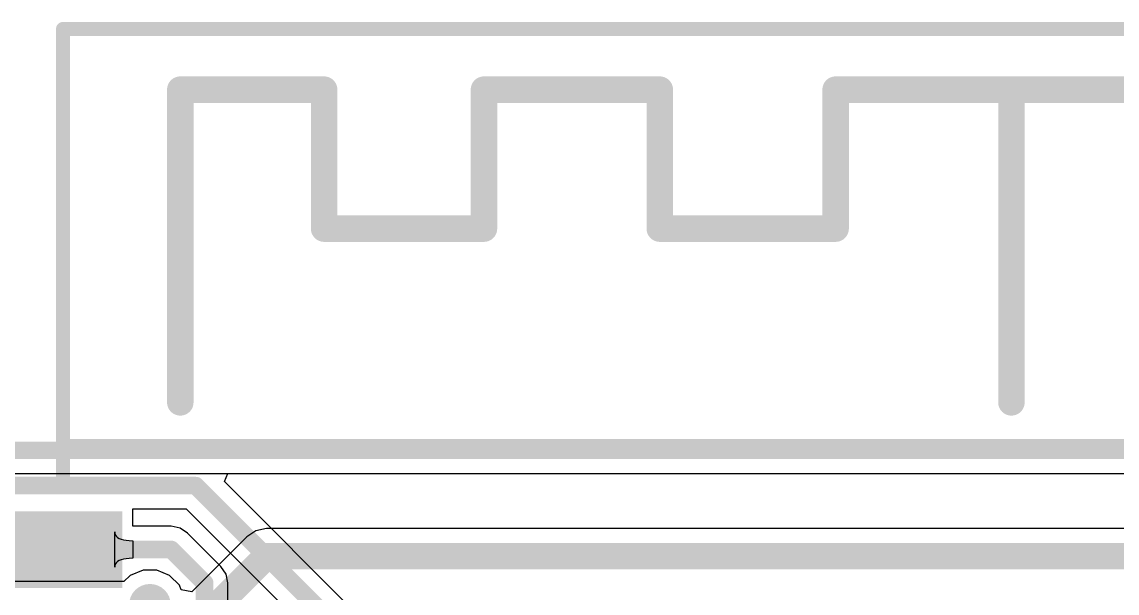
# Model space of a CAD drawing. Header units: inches. Extents: x 1.37 to 4.6, y 1.74 to 5.29.
# Drawn here: x 2.791 to 3.412, y 4.964 to 5.288 of the extents above; entities that cross this region are included whole.
import ezdxf

# ---------------------------------------------------------------- set-up
doc = ezdxf.new("R2010")
doc.units = ezdxf.units.IN
doc.header["$MEASUREMENT"] = 0
for name, color, linetype in [('BottomLayer', 5, 'Continuous'), ('KeepOutLayer', 6, 'Continuous'), ('TopLayer', 1, 'Continuous'), ('TopOverlay', 2, 'Continuous'), ('TopPaste', 8, 'Continuous'), ('TopSolder', 216, 'Continuous')]:
    doc.layers.add(name, color=color, linetype=linetype)

# ---------------------------------------------------------------- blocks, each defined once
blk = doc.blocks.new('ESP32_WROOM_26')
at = {"layer": 'TopLayer'}
blk.add_hatch(color=1, dxfattribs=at).paths.add_polyline_path([(0.02953, 0.69134), (-0.02953, 0.69134), (-0.02953, 0.72677), (0.02953, 0.72677)])
at = {"layer": 'TopPaste'}
blk.add_hatch(color=8, dxfattribs=at).paths.add_polyline_path([(0.02953, 0.69134), (-0.02953, 0.69134), (-0.02953, 0.72677), (0.02953, 0.72677)])
at = {"layer": 'TopSolder'}
blk.add_hatch(color=216, dxfattribs=at).paths.add_polyline_path([(0.03353, 0.68734), (-0.03353, 0.68734), (-0.03353, 0.73077), (0.03353, 0.73077)])
at = {"layer": 'TopOverlay'}
for points, const_width in [([(0, 1.00394), (0.7063, 1.00394)], 0.008), ([(0, 0.76772), (0, 1.00394)], 0.008), ([(0.06639, 0.7924), (0.06639, 0.96957)], 0.015), ([(0.06639, 0.96957), (0.14788, 0.96957)], 0.015), ([(0.14788, 0.89083), (0.14788, 0.96957)], 0.015), ([(0.23843, 0.96957), (0.33804, 0.96957)], 0.015), ([(0.23843, 0.89083), (0.23843, 0.96957)], 0.015), ([(0.33804, 0.89083), (0.33804, 0.96957)], 0.015), ([(0.43765, 0.96957), (0.53725, 0.96957)], 0.015), ([(0.43765, 0.89083), (0.43765, 0.96957)], 0.015), ([(0.53725, 0.7924), (0.53725, 0.96957)], 0.015), ([(0.53725, 0.96957), (0.63686, 0.96957)], 0.015), ([(0.14788, 0.89083), (0.23843, 0.89083)], 0.015), ([(0.33804, 0.89083), (0.43765, 0.89083)], 0.015), ([(0, 0.74803), (0, 0.76772)], 0.008), ([(0, 0.76772), (0.7063, 0.76772)], 0.008)]:
    blk.add_lwpolyline(points, dxfattribs=dict(at, const_width=const_width))
for points, const_width in [([(-0.002, 1.00394, 1), (0.002, 1.00394, 1)], 0.004), ([(-0.002, 1.00394, 1), (0.002, 1.00394, 1)], 0.004), ([(0.06264, 0.96957, 1), (0.07014, 0.96957, 1)], 0.0075), ([(0.06264, 0.96957, 1), (0.07014, 0.96957, 1)], 0.0075), ([(0.14413, 0.96957, 1), (0.15163, 0.96957, 1)], 0.0075), ([(0.14413, 0.96957, 1), (0.15163, 0.96957, 1)], 0.0075), ([(0.23468, 0.96957, 1), (0.24218, 0.96957, 1)], 0.0075), ([(0.23468, 0.96957, 1), (0.24218, 0.96957, 1)], 0.0075), ([(0.33429, 0.96957, 1), (0.34179, 0.96957, 1)], 0.0075), ([(0.33429, 0.96957, 1), (0.34179, 0.96957, 1)], 0.0075), ([(0.4339, 0.96957, 1), (0.4414, 0.96957, 1)], 0.0075), ([(0.4339, 0.96957, 1), (0.4414, 0.96957, 1)], 0.0075), ([(0.5335, 0.96957, 1), (0.541, 0.96957, 1)], 0.0075), ([(0.5335, 0.96957, 1), (0.541, 0.96957, 1)], 0.0075), ([(0.5335, 0.96957, 1), (0.541, 0.96957, 1)], 0.0075), ([(0.14413, 0.89083, 1), (0.15163, 0.89083, 1)], 0.0075), ([(0.14413, 0.89083, 1), (0.15163, 0.89083, 1)], 0.0075), ([(0.23468, 0.89083, 1), (0.24218, 0.89083, 1)], 0.0075), ([(0.23468, 0.89083, 1), (0.24218, 0.89083, 1)], 0.0075), ([(0.33429, 0.89083, 1), (0.34179, 0.89083, 1)], 0.0075), ([(0.33429, 0.89083, 1), (0.34179, 0.89083, 1)], 0.0075), ([(0.4339, 0.89083, 1), (0.4414, 0.89083, 1)], 0.0075), ([(0.4339, 0.89083, 1), (0.4414, 0.89083, 1)], 0.0075), ([(0.06264, 0.7924, 1), (0.07014, 0.7924, 1)], 0.0075), ([(0.5335, 0.7924, 1), (0.541, 0.7924, 1)], 0.0075), ([(-0.002, 0.76772, 1), (0.002, 0.76772, 1)], 0.004), ([(-0.002, 0.76772, 1), (0.002, 0.76772, 1)], 0.004), ([(-0.002, 0.76772, 1), (0.002, 0.76772, 1)], 0.004), ([(-0.002, 0.74803, 1), (0.002, 0.74803, 1)], 0.004)]:
    blk.add_lwpolyline(points, format="xyb", close=True, dxfattribs=dict(at, const_width=const_width))

msp = doc.modelspace()

# ---------------------------------------------------------------- hatches: boundary and pattern name
at = {"layer": 'BottomLayer'}
h = msp.add_hatch(color=5, dxfattribs=at)
edge = h.paths.add_edge_path()
edge.add_arc((2.86403, 4.95748), 0.01181, 0, 360)
at = {"layer": 'TopLayer'}
h = msp.add_hatch(color=1, dxfattribs=at)
edge = h.paths.add_edge_path()
edge.add_arc((2.86403, 4.95748), 0.01181, 0, 360)

# ---------------------------------------------------------------- linework, layer by layer
at = {"layer": 'BottomLayer'}
for p, q in [((1.97578, 5.03187), (4.49687, 5.03187)), ((2.91892, 4.99608), (2.88769, 4.96486)), ((2.924, 4.99948), (2.91892, 4.99608)), ((2.93, 5.00068), (2.924, 4.99948)), ((3.56691, 5.00068), (2.93, 5.00068)), ((2.86012, 4.97716), (2.85288, 4.97417)), ((2.86795, 4.97716), (2.86012, 4.97716)), ((2.87518, 4.97417), (2.86795, 4.97716)), ((2.84932, 4.9706), (2.66248, 4.9706)), ((2.85288, 4.97417), (2.84932, 4.9706)), ((2.88072, 4.96863), (2.87518, 4.97417)), ((2.8818, 4.96603), (2.88072, 4.96863)), ((2.88769, 4.96486), (2.8818, 4.96603))]:
    msp.add_line(p, q, dxfattribs=at)
at = {"layer": 'BottomLayer', "const_width": 0.015}
for points in [[(2.665, 4.72), (2.93, 4.985)], [(2.93, 4.985), (3.58, 4.985)]]:
    msp.add_lwpolyline(points, dxfattribs=at)
at = {"layer": 'BottomLayer', "const_width": 0.0075}
msp.add_lwpolyline([(2.92625, 4.985, 1), (2.93375, 4.985, 1)], format="xyb", close=True, dxfattribs=at)
msp.add_lwpolyline([(2.92625, 4.985, 1), (2.93375, 4.985, 1)], format="xyb", close=True, dxfattribs=at)
at = {"layer": 'KeepOutLayer', "const_width": 0.01}
msp.add_lwpolyline([(1.38, 5.045), (4.51, 5.045)], dxfattribs=at)
at = {"layer": 'TopLayer'}
for p, q in [((2.90631, 5.02725), (2.90822, 5.03187)), ((3.12387, 4.80969), (2.90631, 5.02725)), ((2.90822, 5.03187), (4.49687, 5.03187)), ((2.85437, 5.00195), (2.85437, 5.01186)), ((2.85437, 5.01186), (2.88457, 5.01186)), ((2.88457, 5.01186), (3.10915, 4.78728)), ((2.87609, 5.00195), (2.85437, 5.00195)), ((2.88111, 5.00095), (2.87609, 5.00195)), ((2.88537, 4.9981), (2.88111, 5.00095)), ((2.84413, 4.97882), (2.84413, 4.99882)), ((2.84413, 4.99882), (2.84423, 4.99787)), ((2.84423, 4.99787), (2.84453, 4.99702)), ((2.84453, 4.99702), (2.84504, 4.99627)), ((2.84504, 4.99627), (2.84575, 4.99562)), ((2.84575, 4.99562), (2.84666, 4.99507)), ((2.84666, 4.99507), (2.84777, 4.99462)), ((2.90428, 4.97919), (2.88537, 4.9981)), ((2.84777, 4.99462), (2.84909, 4.99427)), ((2.84909, 4.99427), (2.85061, 4.99402)), ((2.85061, 4.99402), (2.85233, 4.99387)), ((2.85233, 4.99387), (2.85425, 4.99382)), ((2.85425, 4.99382), (2.85425, 4.98382)), ((2.84666, 4.98257), (2.84575, 4.98202)), ((2.84777, 4.98302), (2.84666, 4.98257)), ((2.84909, 4.98337), (2.84777, 4.98302)), ((2.85061, 4.98362), (2.84909, 4.98337)), ((2.85233, 4.98377), (2.85061, 4.98362)), ((2.85425, 4.98382), (2.85233, 4.98377)), ((2.84423, 4.97977), (2.84413, 4.97882)), ((2.84453, 4.98062), (2.84423, 4.97977)), ((2.84504, 4.98137), (2.84453, 4.98062)), ((2.84575, 4.98202), (2.84504, 4.98137)), ((2.90713, 4.97493), (2.90428, 4.97919)), ((2.90813, 4.96991), (2.90713, 4.97493)), ((2.90813, 4.80272), (2.90813, 4.96991))]:
    msp.add_line(p, q, dxfattribs=at)
at = {"layer": 'TopLayer', "const_width": 0.01}
for points in [[(2.78556, 5.02499), (2.89001, 5.02499)], [(2.89001, 5.02499), (3.11843, 4.79657)], [(2.81484, 4.98882), (2.87609, 4.98882)], [(2.87609, 4.98882), (2.895, 4.96991)], [(2.895, 4.785), (2.895, 4.96991)]]:
    msp.add_lwpolyline(points, dxfattribs=at)
at = {"layer": 'TopLayer', "const_width": 0.005}
for points in [[(2.88751, 5.02499, 1), (2.89251, 5.02499, 1)], [(2.88751, 5.02499, 1), (2.89251, 5.02499, 1)], [(2.81234, 4.98882, 1), (2.81734, 4.98882, 1)], [(2.87359, 4.98882, 1), (2.87859, 4.98882, 1)], [(2.87359, 4.98882, 1), (2.87859, 4.98882, 1)], [(2.8925, 4.96991, 1), (2.8975, 4.96991, 1)], [(2.8925, 4.96991, 1), (2.8975, 4.96991, 1)]]:
    msp.add_lwpolyline(points, format="xyb", close=True, dxfattribs=at)

# ---------------------------------------------------------------- block references
msp.add_blockref('ESP32_WROOM_26', (2.81484, 4.27976))

doc.saveas('drawing.dxf')
